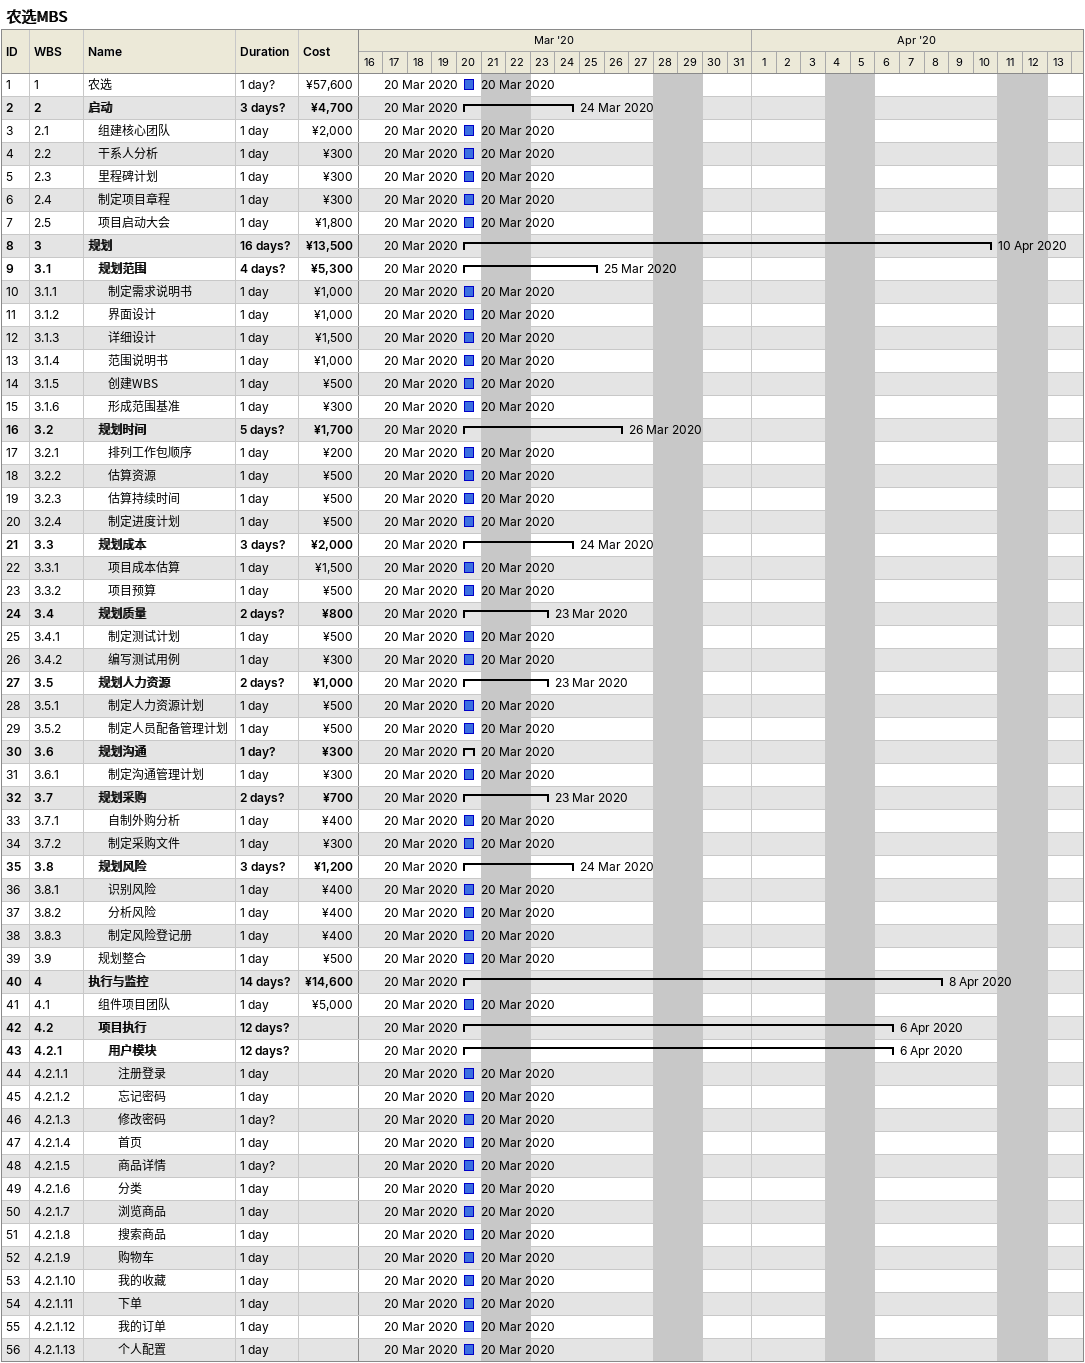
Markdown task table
农选MBS

| ID | WBS | Task | Duration | Start | Finish | Cost (¥) |
|---|---|---|---|---|---|---|
| 1 | 1 | 农选 | 1d? | 2020-03-20 | 2020-03-20 | 57600 |
| 2 | 2 | **启动** | 3d? | 2020-03-20 | 2020-03-24 | 4700 |
| 3 | 2.1 | 组建核心团队 | 1d | 2020-03-20 | 2020-03-20 | 2000 |
| 4 | 2.2 | 干系人分析 | 1d | 2020-03-20 | 2020-03-20 | 300 |
| 5 | 2.3 | 里程碑计划 | 1d | 2020-03-20 | 2020-03-20 | 300 |
| 6 | 2.4 | 制定项目章程 | 1d | 2020-03-20 | 2020-03-20 | 300 |
| 7 | 2.5 | 项目启动大会 | 1d | 2020-03-20 | 2020-03-20 | 1800 |
| 8 | 3 | **规划** | 16d? | 2020-03-20 | 2020-04-10 | 13500 |
| 9 | 3.1 | **规划范围** | 4d? | 2020-03-20 | 2020-03-25 | 5300 |
| 10 | 3.1.1 | 制定需求说明书 | 1d | 2020-03-20 | 2020-03-20 | 1000 |
| 11 | 3.1.2 | 界面设计 | 1d | 2020-03-20 | 2020-03-20 | 1000 |
| 12 | 3.1.3 | 详细设计 | 1d | 2020-03-20 | 2020-03-20 | 1500 |
| 13 | 3.1.4 | 范围说明书 | 1d | 2020-03-20 | 2020-03-20 | 1000 |
| 14 | 3.1.5 | 创建WBS | 1d | 2020-03-20 | 2020-03-20 | 500 |
| 15 | 3.1.6 | 形成范围基准 | 1d | 2020-03-20 | 2020-03-20 | 300 |
| 16 | 3.2 | **规划时间** | 5d? | 2020-03-20 | 2020-03-26 | 1700 |
| 17 | 3.2.1 | 排列工作包顺序 | 1d | 2020-03-20 | 2020-03-20 | 200 |
| 18 | 3.2.2 | 估算资源 | 1d | 2020-03-20 | 2020-03-20 | 500 |
| 19 | 3.2.3 | 估算持续时间 | 1d | 2020-03-20 | 2020-03-20 | 500 |
| 20 | 3.2.4 | 制定进度计划 | 1d | 2020-03-20 | 2020-03-20 | 500 |
| 21 | 3.3 | **规划成本** | 3d? | 2020-03-20 | 2020-03-24 | 2000 |
| 22 | 3.3.1 | 项目成本估算 | 1d | 2020-03-20 | 2020-03-20 | 1500 |
| 23 | 3.3.2 | 项目预算 | 1d | 2020-03-20 | 2020-03-20 | 500 |
| 24 | 3.4 | **规划质量** | 2d? | 2020-03-20 | 2020-03-23 | 800 |
| 25 | 3.4.1 | 制定测试计划 | 1d | 2020-03-20 | 2020-03-20 | 500 |
| 26 | 3.4.2 | 编写测试用例 | 1d | 2020-03-20 | 2020-03-20 | 300 |
| 27 | 3.5 | **规划人力资源** | 2d? | 2020-03-20 | 2020-03-23 | 1000 |
| 28 | 3.5.1 | 制定人力资源计划 | 1d | 2020-03-20 | 2020-03-20 | 500 |
| 29 | 3.5.2 | 制定人员配备管理计划 | 1d | 2020-03-20 | 2020-03-20 | 500 |
| 30 | 3.6 | **规划沟通** | 1d? | 2020-03-20 | 2020-03-20 | 300 |
| 31 | 3.6.1 | 制定沟通管理计划 | 1d | 2020-03-20 | 2020-03-20 | 300 |
| 32 | 3.7 | **规划采购** | 2d? | 2020-03-20 | 2020-03-23 | 700 |
| 33 | 3.7.1 | 自制外购分析 | 1d | 2020-03-20 | 2020-03-20 | 400 |
| 34 | 3.7.2 | 制定采购文件 | 1d | 2020-03-20 | 2020-03-20 | 300 |
| 35 | 3.8 | **规划风险** | 3d? | 2020-03-20 | 2020-03-24 | 1200 |
| 36 | 3.8.1 | 识别风险 | 1d | 2020-03-20 | 2020-03-20 | 400 |
| 37 | 3.8.2 | 分析风险 | 1d | 2020-03-20 | 2020-03-20 | 400 |
| 38 | 3.8.3 | 制定风险登记册 | 1d | 2020-03-20 | 2020-03-20 | 400 |
| 39 | 3.9 | 规划整合 | 1d | 2020-03-20 | 2020-03-20 | 500 |
| 40 | 4 | **执行与监控** | 14d? | 2020-03-20 | 2020-04-08 | 14600 |
| 41 | 4.1 | 组件项目团队 | 1d | 2020-03-20 | 2020-03-20 | 5000 |
| 42 | 4.2 | **项目执行** | 12d? | 2020-03-20 | 2020-04-06 |  |
| 43 | 4.2.1 | **用户模块** | 12d? | 2020-03-20 | 2020-04-06 |  |
| 44 | 4.2.1.1 | 注册登录 | 1d | 2020-03-20 | 2020-03-20 |  |
| 45 | 4.2.1.2 | 忘记密码 | 1d | 2020-03-20 | 2020-03-20 |  |
| 46 | 4.2.1.3 | 修改密码 | 1d? | 2020-03-20 | 2020-03-20 |  |
| 47 | 4.2.1.4 | 首页 | 1d | 2020-03-20 | 2020-03-20 |  |
| 48 | 4.2.1.5 | 商品详情 | 1d? | 2020-03-20 | 2020-03-20 |  |
| 49 | 4.2.1.6 | 分类 | 1d | 2020-03-20 | 2020-03-20 |  |
| 50 | 4.2.1.7 | 浏览商品 | 1d | 2020-03-20 | 2020-03-20 |  |
| 51 | 4.2.1.8 | 搜索商品 | 1d | 2020-03-20 | 2020-03-20 |  |
| 52 | 4.2.1.9 | 购物车 | 1d | 2020-03-20 | 2020-03-20 |  |
| 53 | 4.2.1.10 | 我的收藏 | 1d | 2020-03-20 | 2020-03-20 |  |
| 54 | 4.2.1.11 | 下单 | 1d | 2020-03-20 | 2020-03-20 |  |
| 55 | 4.2.1.12 | 我的订单 | 1d | 2020-03-20 | 2020-03-20 |  |
| 56 | 4.2.1.13 | 个人配置 | 1d | 2020-03-20 | 2020-03-20 |  |
